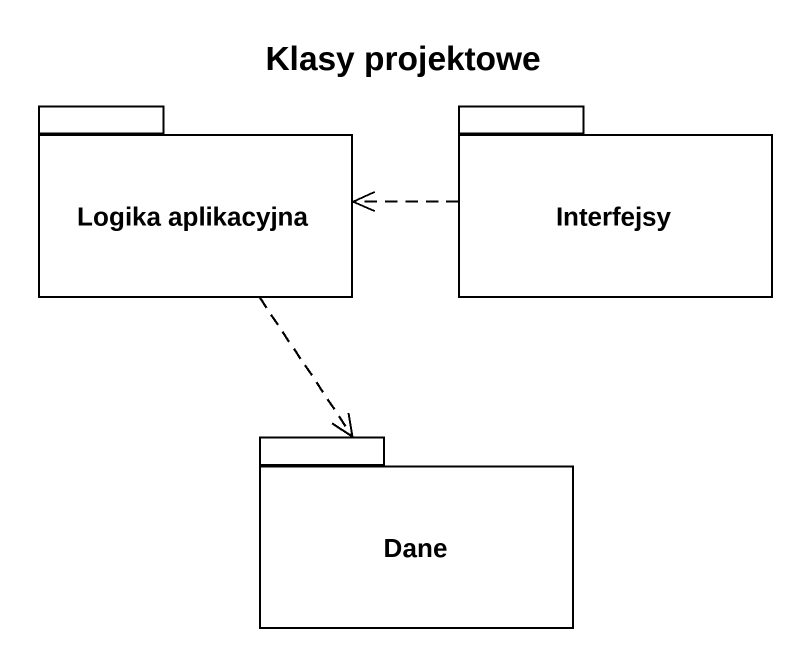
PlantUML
@startuml
title Klasy projektowe
package "Logika aplikacyjna" as Logika_aplikacyjna {
}
package Interfejsy {
}
package Dane {
}
Logika_aplikacyjna ..> Dane
Interfejsy .left.> Logika_aplikacyjna
@enduml
